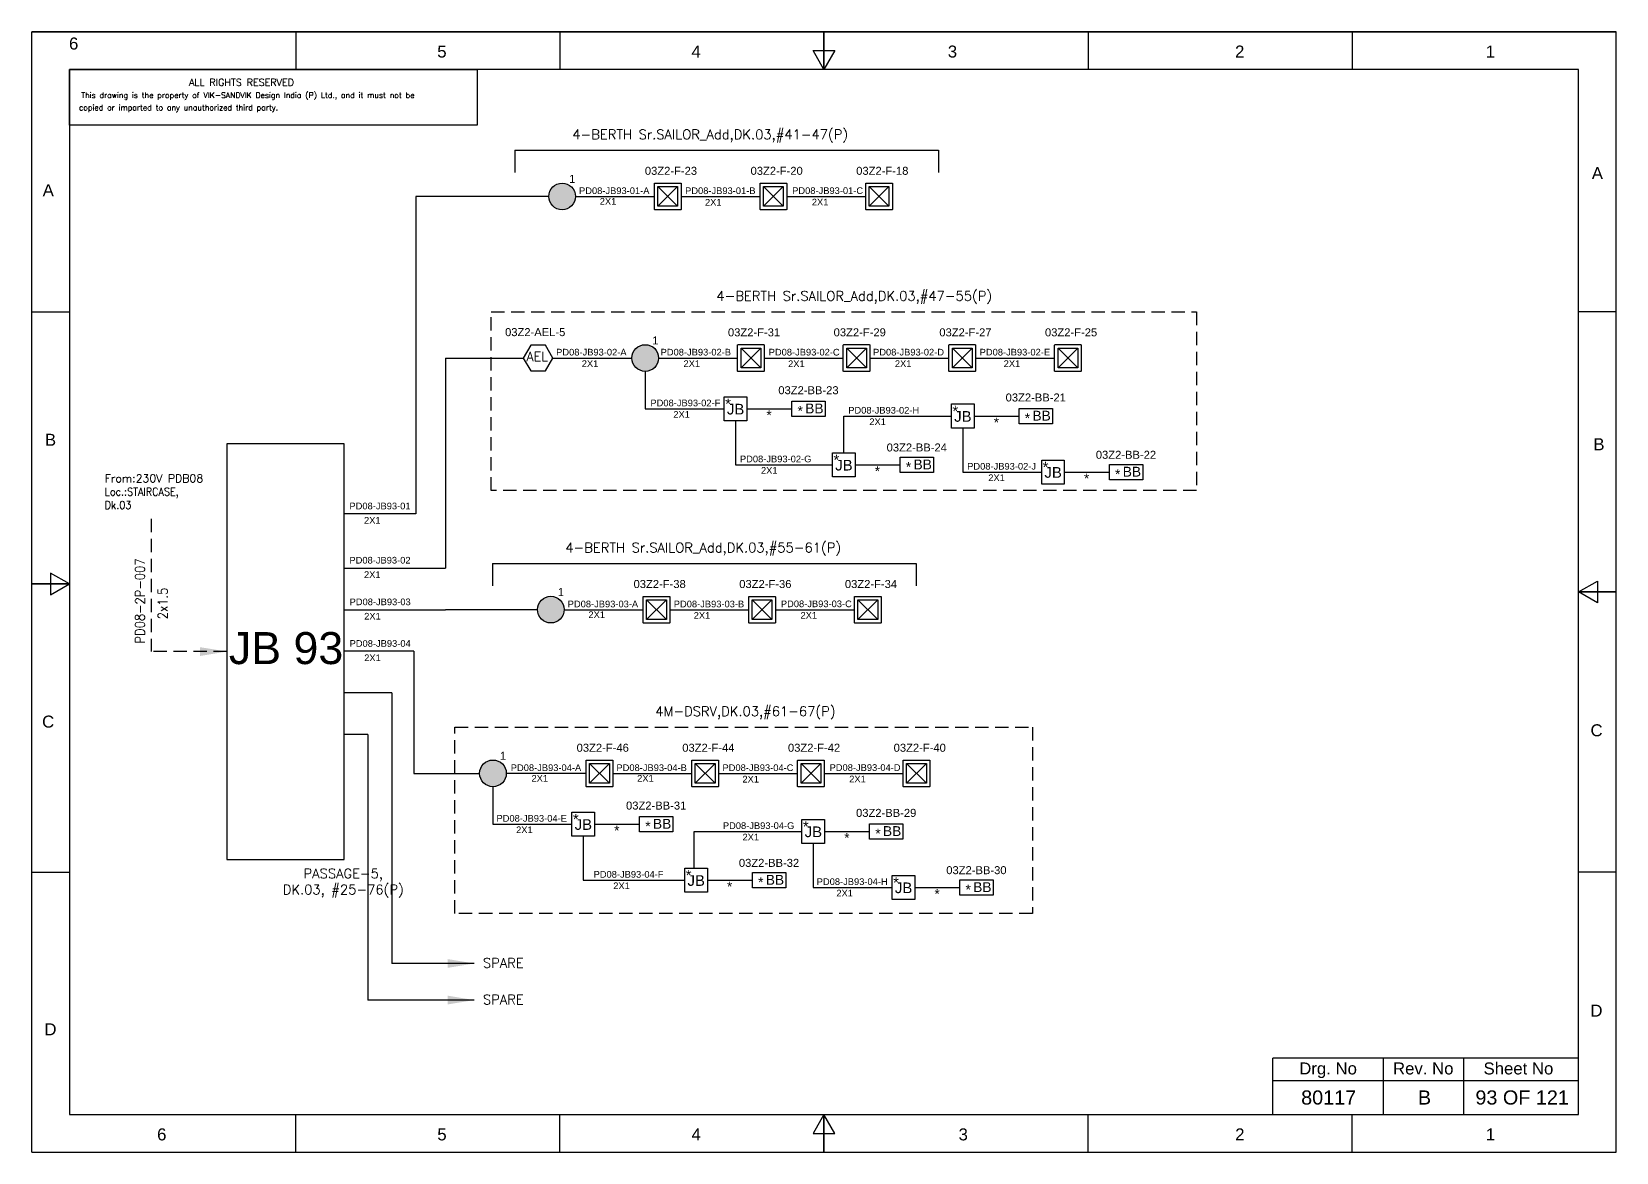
# Model space of a CAD drawing. Header units: inches. Extents: x -3311 to 1429, y -713 to 2436.
# Drawn here: x -1330 to -1033, y -152.6 to 57.4 of the extents above; entities that cross this region are included whole.
import ezdxf
from ezdxf.enums import TextEntityAlignment as Align

# ---------------------------------------------------------------- set-up
doc = ezdxf.new("R2010")
doc.units = ezdxf.units.IN
doc.linetypes.add('HIDDEN', pattern=[0.375, 0.25, -0.125])
doc.linetypes.add('SOLID', pattern=[0])
for name, color, linetype in [('BB', 7, 'Continuous'), ('Fmount', 7, 'Continuous'), ('LINE', 3, 'SOLID')]:
    doc.layers.add(name, color=color, linetype=linetype)
for name, color, linetype, lineweight in [('ELEC_TXT-025', 1, 'Continuous', 25), ('HEL-025', 1, 'Continuous', 25), ('HEL-035', 2, 'Continuous', 35)]:
    doc.layers.add(name, color=color, linetype=linetype, lineweight=lineweight)
doc.styles.add('_NORMAL', font='arial.ttf')
doc.styles.add('ROMAN S', font='romans.shx')
doc.styles.add('ROMANS', font='simplex.shx', dxfattribs={"width": 0.88})
doc.styles.get("Standard").update_dxf_attribs({"font": 'arial.ttf'})
doc.dimstyles.get("Standard").update_dxf_attribs({"dimtxt": 0.18, "dimasz": 0.18, "dimexe": 0.18, "dimexo": 0.0625, "dimgap": 0.09, "dimtad": 0, "dimtih": 1, "dimtoh": 1, "dimdec": 4, "dimzin": 0, "dimdsep": 46, "dimtxsty": 'Standard', "dimcen": 0.09, "dimadec": 0, "dimazin": 0, "dimtfac": 1, "dimtdec": 4, "dimtofl": 0, "dimtmove": 0, "dimatfit": 3, "dimfxl": 1, "dimtolj": 1, "dimtzin": 0, "dimarcsym": 0})

# ---------------------------------------------------------------- blocks, each defined once
blk = doc.blocks.new('bunk_light')
blk.add_lwpolyline([(17773, 202986), (18112, 202986), (18112, 202830), (17773, 202830)], close=True)
at = {"char_height": 100, "attachment_point": 1}
for s, insert in [('*', (17831, 202937)), ('BB', (17909, 202962))]:
    blk.add_mtext_dynamic_manual_height_columns(s, width=182.6, gutter_width=7.5, heights=[0], dxfattribs=dict(at, insert=insert))
blk = doc.blocks.new('LED_BUNK _LIGHT')
at = {"xscale": 0.8, "yscale": 0.8, "zscale": 0.8}
blk.add_blockref('bunk_light', (4436, 38936), dxfattribs=at)
at = {"style": 'ROMAN S', "width": 0.7}
blk.add_attdef('TAG_NO:', text='', height=250, dxfattribs=at).set_placement((18767, 201415), align=Align.CENTER)
blk = doc.blocks.new('fr')
at = {"color": 7, "linetype": 'Continuous'}
for p, q in [((33763.99, 4500.4), (33466.99, 4500.4)), ((33466.99, 4500.4), (33763.99, 4500.4)), ((33466.99, 4290.33), (33466.99, 4500.4)), ((33516.49, 4500.4), (33516.49, 4493.33)), ((33565.99, 4500.4), (33565.99, 4493.33)), ((33615.49, 4500.4), (33615.49, 4493.33)), ((33615.49, 4493.33), (33615.49, 4500.4)), ((33615.49, 4500.4), (33615.49, 4493.33)), ((33664.99, 4500.4), (33664.99, 4493.33)), ((33714.49, 4500.4), (33714.49, 4493.33)), ((33763.99, 4290.33), (33763.99, 4500.4)), ((33763.99, 4290.33), (33763.99, 4500.4)), ((33615.49, 4493.33), (33613.45, 4496.87)), ((33613.45, 4496.87), (33617.53, 4496.87)), ((33617.53, 4496.87), (33615.49, 4493.33)), ((33756.92, 4493.33), (33474.06, 4493.33)), ((33474.06, 4493.33), (33474.06, 4297.41)), ((33756.92, 4297.41), (33756.92, 4493.33)), ((33466.99, 4447.89), (33474.06, 4447.89)), ((33763.99, 4447.89), (33756.92, 4447.89)), ((33474.06, 4396.87), (33470.53, 4398.91)), ((33470.53, 4398.91), (33470.53, 4394.83)), ((33466.99, 4396.87), (33474.06, 4396.87)), ((33474.06, 4396.87), (33466.99, 4396.87)), ((33466.99, 4396.87), (33474.06, 4396.87)), ((33470.53, 4394.83), (33474.06, 4396.87)), ((33756.92, 4395.37), (33760.45, 4397.41)), ((33760.45, 4397.41), (33760.45, 4393.33)), ((33763.99, 4395.37), (33756.92, 4395.37)), ((33760.45, 4393.33), (33756.92, 4395.37)), ((33756.92, 4395.37), (33763.99, 4395.37)), ((33763.99, 4395.37), (33756.92, 4395.37)), ((33466.99, 4342.85), (33474.06, 4342.85)), ((33763.99, 4342.85), (33756.92, 4342.85)), ((33474.06, 4297.41), (33756.92, 4297.41)), ((33516.49, 4290.33), (33516.49, 4297.41)), ((33565.99, 4290.33), (33565.99, 4297.41)), ((33615.49, 4297.41), (33613.45, 4293.87)), ((33615.49, 4290.33), (33615.49, 4297.41)), ((33617.53, 4293.87), (33615.49, 4297.41)), ((33615.49, 4297.41), (33615.49, 4290.33)), ((33615.49, 4290.33), (33615.49, 4297.41)), ((33664.99, 4290.33), (33664.99, 4297.41)), ((33714.49, 4290.33), (33714.49, 4297.41)), ((33613.45, 4293.87), (33617.53, 4293.87)), ((33466.99, 4290.33), (33763.99, 4290.33)), ((33466.99, 4290.33), (33763.99, 4290.33))]:
    blk.add_line(p, q, dxfattribs=at)
at = {"color": 7, "style": '_NORMAL'}
for s, p in [('6', (33474.86, 4498.18)), ('5', (33543.88, 4496.68)), ('4', (33591.52, 4496.68)), ('3', (33639.57, 4496.68)), ('2', (33693.41, 4496.68)), ('1', (33740.39, 4496.68)), ('A', (33760.45, 4473.88)), ('A', (33470.1, 4470.68)), ('B', (33470.52, 4423.9)), ('B', (33760.74, 4423.06)), ('C', (33470.08, 4371.07)), ('C', (33760.29, 4369.44)), ('D', (33760.27, 4316.89)), ('D', (33470.51, 4313.39)), ('6', (33491.37, 4293.69)), ('5', (33543.89, 4293.69)), ('4', (33591.53, 4293.69)), ('3', (33641.59, 4293.69)), ('2', (33693.43, 4293.69)), ('1', (33740.41, 4293.69))]:
    blk.add_text(s, height=2.25, dxfattribs=at).set_placement(p, align=Align.MIDDLE_CENTER)
blk = doc.blocks.new('A$C4BAD7D21')
at = {"layer": 'HEL-025'}
blk.add_lwpolyline([(-34000, 0), (-34000, 2086), (-18714, 2086), (-18714, 0)], close=True, dxfattribs=at)
at = {"layer": 'HEL-025', "style": 'ROMANS'}
for s, p in [('This drawing is the property of VIK-SANDVIK Design India (P) Ltd., and it must not be', (-33558, 1016)), (' copied or imparted to any unauthorized third party.', (-33785, 550))]:
    blk.add_text(s, height=210, dxfattribs=at).set_placement(p)
at = {"layer": 'HEL-035', "style": 'ROMANS'}
blk.add_text('     ALL RIGHTS RESERVED', height=262.5, dxfattribs=at).set_placement((-30497, 1476))
blk = doc.blocks.new('FIXED_KEY_SWITCH')
h = blk.add_hatch(color=1)
h.dxf.hatch_style = 1
edge = h.paths.add_edge_path()
edge.add_arc((848.13, 1737.46), 2.5, 0, 360)
at = {"color": 1}
blk.add_circle((848.13, 1737.46), 2.5, dxfattribs=at)
at = {"color": 7, "insert": (849.44, 1741.5), "char_height": 1.5, "attachment_point": 1, "style": '_NORMAL'}
blk.add_mtext_dynamic_manual_height_columns('1', width=1.5, gutter_width=7.5, heights=[0], dxfattribs=at)
blk = doc.blocks.new('SWT')
blk.add_blockref('FIXED_KEY_SWITCH', (0, 0))
blk.add_attdef('TAG_NO', (844.55, 1741.11), '', height=1.5)
blk = doc.blocks.new('LED FLUSH MOUNT')
for p, q in [((114818, 79432), (114604, 79219)), ((114604, 79432), (114818, 79219))]:
    blk.add_line(p, q)
blk.add_lwpolyline([(114572, 79470), (114850, 79470, -0.414214), (114856, 79464), (114856, 79186, -0.414214), (114850, 79180), (114572, 79180, -0.414214), (114566, 79186), (114566, 79464, -0.414214)], format="xyb", close=True)
blk.add_lwpolyline([(114604, 79432), (114818, 79432), (114818, 79219), (114604, 79219)], close=True)
blk = doc.blocks.new('LED Flush Mounted Light 22W')
blk.add_blockref('LED FLUSH MOUNT', (0, 0))
at = {"style": 'ROMANS', "width": 0.7}
blk.add_attdef('TAG_NO.:', (113905, 79579), '', height=250, dxfattribs=at)
blk = doc.blocks.new('AEL')
at = {"color": 4}
blk.add_lwpolyline([(989.98, -190.09), (992.75, -190.09), (994.14, -187.69), (992.75, -185.28), (989.98, -185.28), (988.59, -187.69)], close=True, dxfattribs=at)
at = {"color": 4, "style": 'ROMANS'}
blk.add_text('AEL', height=1.725, dxfattribs=at).set_placement((989.2, -188.27))
blk = doc.blocks.new('AEL_L')
blk.add_blockref('AEL', (0, 0))
blk.add_attdef('TAG_NO', (986.55, -183.59), '', height=1.5)
blk = doc.blocks.new('JB')
blk.add_lwpolyline([(1661.35, 1973.02), (1665.59, 1973.02), (1665.59, 1968.5), (1661.35, 1968.5)], close=True)
at = {"color": 7}
for s, p in [('*', (1661.54, 1970.68)), ('JB', (1661.87, 1969.69))]:
    blk.add_text(s, height=2, dxfattribs=at).set_placement(p)
blk = doc.blocks.new('JB_FOR_BUNKLIGHT')
blk.add_blockref('JB', (0, 0))
blk.add_attdef('TAG_NO:', (1659.46, 1975.19), '', height=1.5)

msp = doc.modelspace()

# ---------------------------------------------------------------- linework, layer by layer
for p, q in [((-1239.46, 35.21), (-1160.06, 35.21)), ((-1258.05, 26.55), (-1258.05, -32.95)), ((-1233.12, 26.55), (-1258.05, 26.55)), ((-1252.48, -3.74), (-1252.48, -43.11)), ((-1215.05, -6.24), (-1215.05, -13.26)), ((-1196.02, -13.26), (-1187.58, -13.26)), ((-1153.42, -14.62), (-1144.98, -14.62)), ((-1198.13, -15.51), (-1198.13, -23.76)), ((-1155.54, -16.88), (-1155.54, -25.12)), ((-1175.71, -23.76), (-1167.27, -23.76)), ((-1136.51, -25.12), (-1128.07, -25.12)), ((-1243.67, -42.26), (-1164.26, -42.26)), ((-1271.43, -50.92), (-1252.48, -50.92)), ((-1235.24, -50.92), (-1252.48, -50.92)), ((-1258.4, -58.72), (-1271.46, -58.72)), ((-1258.4, -58.72), (-1258.4, -81.6)), ((-1262.55, -66.52), (-1271.46, -66.52)), ((-1262.55, -66.52), (-1262.55, -117.24)), ((-1267.05, -74.32), (-1271.46, -74.32)), ((-1267.05, -74.32), (-1267.05, -124.1)), ((-1226.12, -81.6, 0.03), (-1241.09, -81.6, 0.03)), ((-1243.59, -84.1, 0.03), (-1243.59, -91.12, 0.03)), ((-1224.56, -91.12, 0.03), (-1216.12, -91.12, 0.03)), ((-1226.67, -93.38, 0.03), (-1226.67, -101.62, 0.03)), ((-1183.56, -94.75, 0.03), (-1183.56, -102.99, 0.03)), ((-1181.45, -92.49, 0.03), (-1173, -92.49, 0.03)), ((-1203.41, -101.62, 0.03), (-1194.97, -101.62, 0.03)), ((-1164.53, -102.99, 0.03), (-1156.09, -102.99, 0.03))]:
    msp.add_line(p, q)
at = {"color": 7, "linetype": 'Continuous'}
for p, q in [((-1040.11, -134.97), (-1097.43, -134.97)), ((-1097.43, -145.57), (-1097.43, -134.97)), ((-1076.66, -145.57), (-1076.66, -134.97)), ((-1061.64, -145.57), (-1061.64, -134.97)), ((-1097.43, -139.15), (-1040.11, -139.15))]:
    msp.add_line(p, q, dxfattribs=at)
at = {"linetype": 'HIDDEN', "ltscale": 10, "elevation": -0.03}
msp.add_lwpolyline([(-1243.9, 4.92), (-1111.7, 4.92), (-1111.7, -28.56), (-1243.9, -28.56)], close=True, dxfattribs=at)
at = {"linetype": 'HIDDEN', "ltscale": 10}
msp.add_lwpolyline([(-1307.67, -33.89), (-1307.67, -58.77)], dxfattribs=at)
msp.add_lwpolyline([(-1250.73, -72.95), (-1142.45, -72.95), (-1142.45, -107.86), (-1250.73, -107.86)], close=True, dxfattribs=at)
at = {"layer": 'LINE', "color": 0}
for p, q in [((-1239.46, 35.21), (-1239.46, 31.02)), ((-1160.06, 35.21), (-1160.06, 31.02)), ((-1228.12, 26.55), (-1213.32, 26.55)), ((-1208.31, 26.55), (-1193.52, 26.55)), ((-1188.51, 26.55), (-1173.71, 26.55)), ((-1252.48, -3.74), (-1237.89, -3.74)), ((-1232.34, -3.74), (-1217.55, -3.74)), ((-1212.55, -3.74), (-1197.75, -3.74)), ((-1192.74, -3.74), (-1177.94, -3.74)), ((-1172.93, -3.74), (-1158.14, -3.74)), ((-1153.13, -3.74), (-1138.33, -3.74)), ((-1215.05, -13.26), (-1200.25, -13.26)), ((-1177.83, -14.62), (-1157.65, -14.62)), ((-1177.83, -21.5), (-1177.83, -14.62)), ((-1293.46, -19.82), (-1293.46, -97.72)), ((-1271.46, -19.82), (-1293.46, -19.82)), ((-1271.46, -97.72), (-1271.46, -19.82)), ((-1198.13, -23.76), (-1179.94, -23.76)), ((-1155.54, -25.12), (-1140.74, -25.12)), ((-1258.05, -32.95), (-1271.46, -32.95)), ((-1271.46, -43.11), (-1252.48, -43.11)), ((-1243.67, -42.26), (-1243.67, -46.45)), ((-1164.26, -42.26), (-1164.26, -46.45)), ((-1230.24, -50.92), (-1215.44, -50.92)), ((-1210.43, -50.92), (-1195.64, -50.92)), ((-1190.62, -50.92), (-1175.83, -50.92)), ((-1258.4, -81.6), (-1246.09, -81.6, 0.03)), ((-1221.11, -81.6, 0.03), (-1206.31, -81.6, 0.03)), ((-1201.3, -81.6, 0.03), (-1186.5, -81.6, 0.03)), ((-1181.49, -81.6, 0.03), (-1166.7, -81.6, 0.03)), ((-1243.59, -91.12, 0.03), (-1228.79, -91.12, 0.03)), ((-1205.85, -92.49, 0.03), (-1185.68, -92.49, 0.03)), ((-1205.85, -99.37, 0.03), (-1205.85, -92.49, 0.03)), ((-1293.46, -97.72), (-1271.46, -97.72)), ((-1226.67, -101.62, 0.03), (-1207.64, -101.62, 0.03)), ((-1183.56, -102.99, 0.03), (-1168.77, -102.99, 0.03))]:
    msp.add_line(p, q, dxfattribs=at)

# ---------------------------------------------------------------- block references
for name, p in [('fr', (-34797.03, -4442.97)), ('SWT', (-2078.75, -1710.91)), ('SWT', (-2063.17, -1741.2)), ('JB_FOR_BUNKLIGHT', (-2861.6, -1984.02)), ('JB_FOR_BUNKLIGHT', (-2819.01, -1985.38)), ('JB_FOR_BUNKLIGHT', (-2841.3, -1994.52)), ('JB_FOR_BUNKLIGHT', (-2802.09, -1995.88)), ('SWT', (-2080.87, -1788.37)), ('SWT', (-2091.71, -1819.06, 0.03)), ('JB_FOR_BUNKLIGHT', (-2890.14, -2061.88, 0.03)), ('JB_FOR_BUNKLIGHT', (-2847.03, -2063.25, 0.03)), ('JB_FOR_BUNKLIGHT', (-2868.99, -2072.38, 0.03)), ('JB_FOR_BUNKLIGHT', (-2830.12, -2073.75, 0.03))]:
    msp.add_blockref(name, p)
ref = msp.add_blockref('AEL_L', (-2226.48, 183.95))
ref.add_attrib('TAG_NO', '03Z2-AEL-5', (-1241.31, 0.36), dxfattribs={"color": 4, "height": 1.5})
at = {"layer": 'BB'}
ref = msp.add_blockref('LED_BUNK _LIGHT', (-1617.36, -4650.35), dxfattribs=dict(at, xscale=0.02304, yscale=0.02304, zscale=0.02304))
ref.add_attrib('TAG_NO:', '03Z2-BB-23', dxfattribs={"layer": '0', "height": 1.5}).set_placement((-1184.45, -10.98, 0), align=Align.BOTTOM_CENTER)
ref = msp.add_blockref('LED_BUNK _LIGHT', (-1574.77, -4651.71), dxfattribs=dict(at, xscale=0.02304, yscale=0.02304, zscale=0.02304))
ref.add_attrib('TAG_NO:', '03Z2-BB-21', dxfattribs={"layer": '0', "height": 1.5}).set_placement((-1141.85, -12.34, 0), align=Align.BOTTOM_CENTER)
ref = msp.add_blockref('LED_BUNK _LIGHT', (-1597.06, -4660.85), dxfattribs=dict(at, xscale=0.02304, yscale=0.02304, zscale=0.02304))
ref.add_attrib('TAG_NO:', '03Z2-BB-24', dxfattribs={"layer": '0', "height": 1.5}).set_placement((-1164.15, -21.71, 0), align=Align.BOTTOM_CENTER)
ref = msp.add_blockref('LED_BUNK _LIGHT', (-1557.85, -4662.21), dxfattribs=dict(at, xscale=0.02304, yscale=0.02304, zscale=0.02304))
ref.add_attrib('TAG_NO:', '03Z2-BB-22', dxfattribs={"layer": '0', "height": 1.5}).set_placement((-1124.94, -23.08, 0), align=Align.BOTTOM_CENTER)
ref = msp.add_blockref('LED_BUNK _LIGHT', (-1645.9, -4728.21, 0.03), dxfattribs=dict(at, xscale=0.02304, yscale=0.02304, zscale=0.02304))
ref.add_attrib('TAG_NO:', '03Z2-BB-31', dxfattribs={"layer": '0', "height": 1.5}).set_placement((-1212.99, -88.84, 0.03), align=Align.BOTTOM_CENTER)
ref = msp.add_blockref('LED_BUNK _LIGHT', (-1602.79, -4729.58, 0.03), dxfattribs=dict(at, xscale=0.02304, yscale=0.02304, zscale=0.02304))
ref.add_attrib('TAG_NO:', '03Z2-BB-29', dxfattribs={"layer": '0', "height": 1.5}).set_placement((-1169.88, -90.21, 0.03), align=Align.BOTTOM_CENTER)
ref = msp.add_blockref('LED_BUNK _LIGHT', (-1624.75, -4738.71, 0.03), dxfattribs=dict(at, xscale=0.02304, yscale=0.02304, zscale=0.02304))
ref.add_attrib('TAG_NO:', '03Z2-BB-32', dxfattribs={"layer": '0', "height": 1.5}).set_placement((-1191.84, -99.58, 0.03), align=Align.BOTTOM_CENTER)
ref = msp.add_blockref('LED_BUNK _LIGHT', (-1585.88, -4740.08, 0.03), dxfattribs=dict(at, xscale=0.02304, yscale=0.02304, zscale=0.02304))
ref.add_attrib('TAG_NO:', '03Z2-BB-30', dxfattribs={"layer": '0', "height": 1.5}).set_placement((-1152.97, -100.95, 0.03), align=Align.BOTTOM_CENTER)
at = {"layer": 'ELEC_TXT-025', "color": 0, "xscale": 0.005, "yscale": 0.005, "zscale": 0.005}
msp.add_blockref('A$C4BAD7D21', (-1152.96, 39.93), dxfattribs=at)
at = {"layer": 'Fmount'}
ref = msp.add_blockref('LED Flush Mounted Light 22W', (-3193.02, -1344.19), dxfattribs=dict(at, xscale=0.01728, yscale=0.01728, zscale=0.01728))
ref.add_attrib('TAG_NO.:', '03Z2-F-23', dxfattribs={"layer": '0', "height": 1.5}).set_placement((-1215.11, 30.15), align=Align.BOTTOM_LEFT)
ref = msp.add_blockref('LED Flush Mounted Light 22W', (-3173.22, -1344.19), dxfattribs=dict(at, xscale=0.01728, yscale=0.01728, zscale=0.01728))
ref.add_attrib('TAG_NO.:', '03Z2-F-20', dxfattribs={"layer": '0', "height": 1.5}).set_placement((-1195.3, 30.15), align=Align.BOTTOM_LEFT)
ref = msp.add_blockref('LED Flush Mounted Light 22W', (-3153.41, -1344.19), dxfattribs=dict(at, xscale=0.01728, yscale=0.01728, zscale=0.01728))
ref.add_attrib('TAG_NO.:', '03Z2-F-18', dxfattribs={"layer": '0', "height": 1.5}).set_placement((-1175.5, 30.15), align=Align.BOTTOM_LEFT)
ref = msp.add_blockref('LED Flush Mounted Light 22W', (-3177.45, -1374.48), dxfattribs=dict(at, xscale=0.01728, yscale=0.01728, zscale=0.01728))
ref.add_attrib('TAG_NO.:', '03Z2-F-31', dxfattribs={"layer": '0', "height": 1.5}).set_placement((-1199.54, -0.13), align=Align.BOTTOM_LEFT)
ref = msp.add_blockref('LED Flush Mounted Light 22W', (-3157.64, -1374.48), dxfattribs=dict(at, xscale=0.01728, yscale=0.01728, zscale=0.01728))
ref.add_attrib('TAG_NO.:', '03Z2-F-29', dxfattribs={"layer": '0', "height": 1.5}).set_placement((-1179.73, -0.13), align=Align.BOTTOM_LEFT)
ref = msp.add_blockref('LED Flush Mounted Light 22W', (-3137.84, -1374.48), dxfattribs=dict(at, xscale=0.01728, yscale=0.01728, zscale=0.01728))
ref.add_attrib('TAG_NO.:', '03Z2-F-27', dxfattribs={"layer": '0', "height": 1.5}).set_placement((-1159.92, -0.13), align=Align.BOTTOM_LEFT)
ref = msp.add_blockref('LED Flush Mounted Light 22W', (-3118.03, -1374.48), dxfattribs=dict(at, xscale=0.01728, yscale=0.01728, zscale=0.01728))
ref.add_attrib('TAG_NO.:', '03Z2-F-25', dxfattribs={"layer": '0', "height": 1.5}).set_placement((-1140.12, -0.13), align=Align.BOTTOM_LEFT)
ref = msp.add_blockref('LED Flush Mounted Light 22W', (-3195.14, -1421.66), dxfattribs=dict(at, xscale=0.01728, yscale=0.01728, zscale=0.01728))
ref.add_attrib('TAG_NO.:', '03Z2-F-38', dxfattribs={"layer": '0', "height": 1.5}).set_placement((-1217.23, -47.31), align=Align.BOTTOM_LEFT)
ref = msp.add_blockref('LED Flush Mounted Light 22W', (-3175.34, -1421.66), dxfattribs=dict(at, xscale=0.01728, yscale=0.01728, zscale=0.01728))
ref.add_attrib('TAG_NO.:', '03Z2-F-36', dxfattribs={"layer": '0', "height": 1.5}).set_placement((-1197.42, -47.31), align=Align.BOTTOM_LEFT)
ref = msp.add_blockref('LED Flush Mounted Light 22W', (-3155.53, -1421.66), dxfattribs=dict(at, xscale=0.01728, yscale=0.01728, zscale=0.01728))
ref.add_attrib('TAG_NO.:', '03Z2-F-34', dxfattribs={"layer": '0', "height": 1.5}).set_placement((-1177.62, -47.31), align=Align.BOTTOM_LEFT)
ref = msp.add_blockref('LED Flush Mounted Light 22W', (-3205.82, -1452.34, 0.03), dxfattribs=dict(at, xscale=0.01728, yscale=0.01728, zscale=0.01728))
ref.add_attrib('TAG_NO.:', '03Z2-F-46', dxfattribs={"layer": '0', "height": 1.5}).set_placement((-1227.9, -78, 0.03), align=Align.BOTTOM_LEFT)
ref = msp.add_blockref('LED Flush Mounted Light 22W', (-3186.01, -1452.34, 0.03), dxfattribs=dict(at, xscale=0.01728, yscale=0.01728, zscale=0.01728))
ref.add_attrib('TAG_NO.:', '03Z2-F-44', dxfattribs={"layer": '0', "height": 1.5}).set_placement((-1208.1, -78, 0.03), align=Align.BOTTOM_LEFT)
ref = msp.add_blockref('LED Flush Mounted Light 22W', (-3166.2, -1452.34, 0.03), dxfattribs=dict(at, xscale=0.01728, yscale=0.01728, zscale=0.01728))
ref.add_attrib('TAG_NO.:', '03Z2-F-42', dxfattribs={"layer": '0', "height": 1.5}).set_placement((-1188.29, -78, 0.03), align=Align.BOTTOM_LEFT)
ref = msp.add_blockref('LED Flush Mounted Light 22W', (-3146.4, -1452.34, 0.03), dxfattribs=dict(at, xscale=0.01728, yscale=0.01728, zscale=0.01728))
ref.add_attrib('TAG_NO.:', '03Z2-F-40', dxfattribs={"layer": '0', "height": 1.5}).set_placement((-1168.48, -78, 0.03), align=Align.BOTTOM_LEFT)

# ---------------------------------------------------------------- texts
at = {"color": 7}
for s, height, p in [('PD08-JB93-01-A', 1.25, (-1227.45, 26.99, 0.03)), ('PD08-JB93-01-B', 1.25, (-1207.57, 26.99, 0.03)), ('PD08-JB93-01-C', 1.25, (-1187.5, 27.01, 0.08)), ('2X1', 1.25, (-1223.57, 24.99)), ('2X1', 1.25, (-1203.84, 24.83, -0.03)), ('2X1', 1.25, (-1183.82, 24.86)), ('PD08-JB93-02-A', 1.25, (-1231.74, -3.27, 0.16)), ('PD08-JB93-02-B', 1.25, (-1212.16, -3.27, 0.14)), ('PD08-JB93-02-C', 1.25, (-1191.9, -3.27, 0.14)), ('PD08-JB93-02-D', 1.25, (-1172.34, -3.27, 0.16)), ('PD08-JB93-02-E', 1.25, (-1152.36, -3.27, 0.11)), ('2X1', 1.25, (-1226.94, -5.42)), ('2X1', 1.25, (-1207.87, -5.42)), ('2X1', 1.25, (-1188.27, -5.45, -0.03)), ('2X1', 1.25, (-1168.25, -5.42)), ('2X1', 1.25, (-1147.86, -5.42)), ('PD08-JB93-02-F', 1.25, (-1214.07, -12.79, 0.14)), ('2X1', 1.25, (-1209.78, -14.94)), ('*', 1.8, (-1192.32, -15.35)), ('PD08-JB93-02-H', 1.25, (-1176.99, -14.16, 0.16)), ('2X1', 1.25, (-1173.04, -16.31)), ('*', 1.8, (-1149.72, -16.72)), ('PD08-JB93-02-G', 1.25, (-1197.29, -23.29, 0.16)), ('PD08-JB93-02-J', 1.25, (-1154.7, -24.66, 0.16)), ('2X1', 1.25, (-1193.35, -25.44)), ('*', 1.8, (-1172.01, -25.85)), ('2X1', 1.25, (-1150.75, -26.81)), ('*', 1.8, (-1132.81, -27.22)), ('PD08-JB93-01', 1.25, (-1270.48, -32.11)), ('2X1', 1.25, (-1267.75, -34.8)), ('PD08-JB93-02', 1.25, (-1270.48, -42.27)), ('2X1', 1.25, (-1267.75, -44.97)), ('PD08-JB93-03', 1.25, (-1270.45, -50.08)), ('PD08-JB93-03-A', 1.25, (-1229.57, -50.48, 0.03)), ('PD08-JB93-03-B', 1.25, (-1209.69, -50.48, 0.03)), ('PD08-JB93-03-C', 1.25, (-1189.62, -50.45, 0.08)), ('2X1', 1.25, (-1267.72, -52.77)), ('2X1', 1.25, (-1225.69, -52.48)), ('2X1', 1.25, (-1205.96, -52.63, -0.03)), ('2X1', 1.25, (-1185.94, -52.6)), ('PD08-JB93-04', 1.25, (-1270.45, -57.88)), ('2X1', 1.25, (-1267.72, -60.57)), ('PD08-JB93-04-A', 1.25, (-1240.24, -81.17, 0.05)), ('PD08-JB93-04-B', 1.25, (-1220.44, -81.17, 0.05)), ('PD08-JB93-04-C', 1.25, (-1200.56, -81.17, 0.05)), ('PD08-JB93-04-D', 1.25, (-1180.49, -81.14, 0.11)), ('2X1', 1.25, (-1236.36, -83.16, 0.03)), ('2X1', 1.25, (-1216.56, -83.16, 0.03)), ('2X1', 1.25, (-1196.83, -83.32)), ('2X1', 1.25, (-1176.81, -83.29, 0.03)), ('PD08-JB93-04-E', 1.25, (-1242.92, -90.66, 0.11)), ('2X1', 1.25, (-1239.25, -92.81, 0.03)), ('*', 1.8, (-1220.86, -93.22, 0.03)), ('PD08-JB93-04-G', 1.25, (-1200.49, -92.03, 0.11)), ('2X1', 1.25, (-1196.81, -94.18, 0.03)), ('*', 1.8, (-1177.74, -94.59, 0.03)), ('PD08-JB93-04-F', 1.25, (-1224.72, -101.16, 0.11)), ('2X1', 1.25, (-1221.04, -103.31, 0.03)), ('*', 1.8, (-1199.71, -103.72, 0.03)), ('PD08-JB93-04-H', 1.25, (-1182.9, -102.53, 0.11)), ('2X1', 1.25, (-1179.22, -104.68, 0.03)), ('*', 1.8, (-1160.83, -105.09, 0.03))]:
    msp.add_text(s, height=height, dxfattribs=at).set_placement(p)
at = {"color": 7, "lineweight": 30}
msp.add_text('JB 93', height=6, dxfattribs=at).set_placement((-1282.36, -58.12), align=Align.MIDDLE_CENTER)
at = {"color": 7}
for s, height, p in [('Drg. No', 2.246, (-1087.06, -136.92)), ('Rev. No', 2.246, (-1069.22, -136.92)), ('Sheet No', 2.246, (-1051.38, -136.92)), ('80117', 2.653, (-1086.95, -142.36)), ('B', 2.65, (-1068.98, -142.36)), ('93 OF 121', 2.653, (-1050.69, -142.36))]:
    msp.add_text(s, height=height, dxfattribs=at).set_placement(p, align=Align.MIDDLE_CENTER)
at = {"color": 7, "char_height": 1.8, "attachment_point": 1, "style": '_NORMAL'}
for s, insert, width in [('{\\Fromans|c0;\\C2;4-BERTH Sr.SAILOR_Add,DK.03,#41-47(P)}', (-1228.7, 39.08, 0.22), 74.3987), ('{\\Fromans|c0;\\C2;4-BERTH Sr.SAILOR_Add,DK.03,#47-55(P)}', (-1201.7, 8.8, 0.19), 74.3987), ('{\\Fromans|c0;\\C2;4-BERTH Sr.SAILOR_Add,DK.03,#55-61(P)}', (-1230.01, -38.38, 0.22), 74.3987), ('{\\Fromans|c0;\\C2;4M-DSRV,DK.03,#61-67(P)}', (-1213.16, -69.07, 0.22), 74.3987), ('{\\Fromans|c0;\\C2;SPARE}', (-1245.46, -116.24), 8.1658), ('{\\Fromans|c0;\\C2;SPARE}', (-1245.46, -123.1), 8.1658)]:
    msp.add_mtext(s, dxfattribs=dict(at, insert=insert, width=width))
at = {"color": 7, "insert": (-1316.34, -25.55), "char_height": 1.5, "width": 36.8884, "attachment_point": 1}
msp.add_mtext('{\\Fromans|c0;\\C2;From:230V PDB08 \\P\\Fsimplex|c0;\\W0.88;Loc.:STAIRCASE,      \\PDk.03}', dxfattribs=at)
at = {"color": 7, "insert": (-1310.65, -57.27), "char_height": 1.8, "width": 17.1296, "attachment_point": 1, "rotation": 90, "style": '_NORMAL'}
msp.add_mtext('{\\Fromans|c0;\\W0.88;PD08-2P-007}', dxfattribs=at)
at = {"color": 7, "insert": (-1306.38, -52.71), "char_height": 1.8, "attachment_point": 1, "rotation": 90, "style": '_NORMAL'}
msp.add_mtext('{\\Fsimplex|c0;\\W0.88;2x1.5}', dxfattribs=at)
at = {"color": 7, "insert": (-1282.98, -99.48), "char_height": 1.8, "attachment_point": 1, "style": '_NORMAL'}
msp.add_mtext('\\pxqc;{\\Fromans|c0;\\C2;PASSAGE-5, \\PDK.03, #25-76(P)}', dxfattribs=at)

# ---------------------------------------------------------------- leaders
at = {"linetype": 'HIDDEN', "ltscale": 10}
msp.add_leader([(-1293.46, -58.77), (-1307.67, -58.77)], dimstyle='Standard', override={"dimasz": 5, "dimarcsym": 1}, dxfattribs=at)
for points in [[(-1247.08, -117.24), (-1262.55, -117.24)], [(-1247.08, -124.1), (-1267.05, -124.1)]]:
    msp.add_leader(points, dimstyle='Standard', override={"dimasz": 5, "dimarcsym": 1})

doc.saveas('drawing.dxf')
